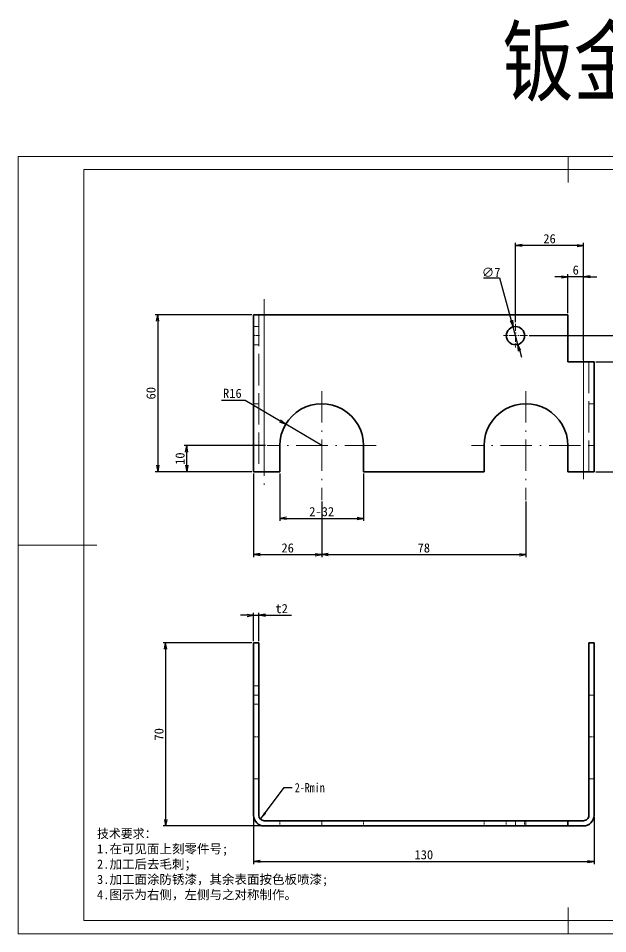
# Model space of a CAD drawing. Header units: millimetres. Extents: x -15766 to 80009, y -9701 to 15159.
# Drawn here: x -4789.9 to -4564.8, y 11134.1 to 11483.9 of the extents above; entities that cross this region are included whole.
import ezdxf

# ---------------------------------------------------------------- set-up
doc = ezdxf.new("R2010")
doc.units = ezdxf.units.MM
for name, pattern in [('CENTER-HOKUTO_1', [16, 13, -1, 1, -1]), ('DASHDOT', [18.5, 12, -3, 0.5, -3]), ('DASHED', [15, 12, -3]), ('HIDDEN-HOKUTO_1', [2, 1, -1])]:
    doc.linetypes.add(name, pattern=pattern)
doc.layers.get('DEFPOINTS').update_dxf_attribs({"lineweight": 18})
for name, color, linetype, lineweight in [('AM_7', 2, 'CENTER-HOKUTO_1', 18), ('AM_HID', 1, 'HIDDEN-HOKUTO_1', 18), ('AM_VIS', 7, 'Continuous', 18), ('CDRAFT0', 7, 'Continuous', 18), ('DIM', 253, 'Continuous', 20), ('title_frame', 7, 'Continuous', 18), ('word_dim', 9, 'Continuous', 18), ('粗实线层_1', 7, 'Continuous', 15)]:
    doc.layers.add(name, color=color, linetype=linetype, lineweight=lineweight)
doc.styles.add('DIM', font='', dxfattribs={"width": 0.8})
doc.styles.get('DIM').set_extended_font_data('NSimSun')
doc.dimstyles.new('1-1', dxfattribs={"dimtxt": 3.5, "dimasz": 3, "dimexe": 1, "dimexo": 0, "dimgap": 1, "dimtad": 1, "dimdsep": 46, "dimtxsty": 'DIM', "dimblk": '_CAXARROW', "dimcen": 0, "dimdle": 6, "dimclrd": 256, "dimclre": 256, "dimclrt": 3, "dimazin": 2, "dimtfac": 0.707107, "dimtmove": 0, "dimatfit": 3, "dimfxl": 0, "dimfrac": 2, "dimtolj": 1, "dimarcsym": 0})
doc.dimstyles.new('1-1$0', dxfattribs={"dimtxt": 3.5, "dimasz": 2.5, "dimexe": 1, "dimexo": 0.625, "dimgap": 0.8, "dimtad": 1, "dimdsep": 46, "dimtxsty": 'DIM', "dimblk": 'OPEN', "dimcen": 0, "dimdle": 5, "dimclrd": 256, "dimclre": 256, "dimclrt": 3, "dimazin": 3, "dimtfac": 0.5, "dimtmove": 0, "dimatfit": 3, "dimldrblk": 'OPEN', "dimfxl": 0, "dimtolj": 1, "dimarcsym": 0})
doc.dimstyles.new('1-1$3', dxfattribs={"dimtxt": 3.5, "dimasz": 2.5, "dimexe": 1, "dimexo": 0.625, "dimgap": 0.3, "dimtad": 1, "dimtih": 1, "dimtoh": 1, "dimdsep": 46, "dimtxsty": 'DIM', "dimblk": 'OPEN', "dimcen": 0, "dimdle": 5, "dimclrd": 256, "dimclre": 256, "dimclrt": 3, "dimazin": 3, "dimtfac": 0.5, "dimtmove": 0, "dimatfit": 3, "dimldrblk": 'OPEN', "dimfxl": 0, "dimtolj": 1, "dimarcsym": 0})
doc.dimstyles.new('1-1$4', dxfattribs={"dimtxt": 3.5, "dimasz": 2.5, "dimexe": 1, "dimexo": 0.625, "dimgap": 0.8, "dimtad": 1, "dimtih": 1, "dimtoh": 1, "dimzin": 12, "dimdsep": 46, "dimtxsty": 'DIM', "dimblk": 'OPEN', "dimcen": 0, "dimdle": 5, "dimclrd": 256, "dimclre": 256, "dimclrt": 3, "dimazin": 3, "dimtfac": 0.5, "dimtmove": 0, "dimatfit": 3, "dimldrblk": 'OPEN', "dimfxl": 0, "dimtolj": 1, "dimarcsym": 0})

# ---------------------------------------------------------------- blocks, each defined once
blk = doc.blocks.new('*X36')
at = {"layer": 'CDRAFT0'}
for p, q in [((420, 297), (0, 297)), ((0, 297), (0, 0)), ((420, 0), (420, 297)), ((0, 0), (420, 0))]:
    blk.add_line(p, q, dxfattribs=at)
at = {"layer": '粗实线层_1'}
for p, q in [((210, 297), (210, 287)), ((415, 292), (25, 292)), ((25, 292), (25, 5)), ((415, 5), (415, 292)), ((0, 148.5), (30, 148.5)), ((420, 148.5), (410, 148.5)), ((210, 0), (210, 10)), ((25, 5), (415, 5))]:
    blk.add_line(p, q, dxfattribs=at)
blk = doc.blocks.new('_OPEN')
at = {"color": 0, "linetype": 'ByBlock', "lineweight": -2}
for p, q in [((-1, 0.166667), (0, 0)), ((-1, -0.166667), (0, 0)), ((0, 0), (-1, 0))]:
    blk.add_line(p, q, dxfattribs=at)
blk = doc.blocks.new('*D417')
at = {"layer": 'DEFPOINTS', "color": 0, "transparency": 16777216}
for p in [(-4700.02, 11370.62), (-4736.65, 11310.62), (-4700.02, 11310.62)]:
    blk.add_point(p, dxfattribs=at)
at = {"layer": 'word_dim', "linetype": 'Continuous', "lineweight": -2, "transparency": 16777216}
for p, q in [((-4700.65, 11370.62), (-4737.65, 11370.62)), ((-4736.65, 11368.12), (-4736.65, 11313.12)), ((-4700.65, 11310.62), (-4737.65, 11310.62))]:
    blk.add_line(p, q, dxfattribs=at)
at = {"layer": 'word_dim', "lineweight": -2, "transparency": 16777216, "xscale": 2.5, "yscale": 2.5, "zscale": 2.5}
for p, rotation in [((-4736.65, 11370.62), 90), ((-4736.65, 11310.62), 270)]:
    blk.add_blockref('_OPEN', p, dxfattribs=dict(at, rotation=rotation))
at = {"layer": 'word_dim', "color": 3, "transparency": 16777216, "insert": (-4739.2, 11340.62), "char_height": 3.5, "attachment_point": 5, "rotation": 90}
blk.add_mtext('\\A1;60', dxfattribs=at)
blk = doc.blocks.new('*D418')
at = {"layer": 'DEFPOINTS', "color": 0, "transparency": 16777216}
for p in [(-4580.02, 11385.11), (-4580.02, 11370.62), (-4574.02, 11352.62)]:
    blk.add_point(p, dxfattribs=at)
at = {"layer": 'word_dim', "linetype": 'Continuous', "lineweight": -2, "transparency": 16777216}
for p, q in [((-4582.52, 11385.11), (-4585.02, 11385.11)), ((-4580.02, 11371.24), (-4580.02, 11386.11)), ((-4574.02, 11385.11), (-4580.02, 11385.11)), ((-4574.02, 11353.24), (-4574.02, 11386.11)), ((-4571.52, 11385.11), (-4569.02, 11385.11))]:
    blk.add_line(p, q, dxfattribs=at)
at = {"layer": 'word_dim', "lineweight": -2, "transparency": 16777216, "xscale": 2.5, "yscale": 2.5, "zscale": 2.5}
blk.add_blockref('_OPEN', (-4580.02, 11385.11), dxfattribs=at)
at = {"layer": 'word_dim', "lineweight": -2, "transparency": 16777216, "xscale": 2.5, "yscale": 2.5, "zscale": 2.5, "rotation": 180}
blk.add_blockref('_OPEN', (-4574.02, 11385.11), dxfattribs=at)
at = {"layer": 'word_dim', "color": 3, "transparency": 16777216, "insert": (-4577.02, 11387.66), "char_height": 3.5, "attachment_point": 5}
blk.add_mtext('\\A1;6', dxfattribs=at)
blk = doc.blocks.new('*D419')
at = {"layer": 'DEFPOINTS', "color": 0, "transparency": 16777216}
for p in [(-4600.02, 11397.09), (-4600.02, 11367.17), (-4574.02, 11352.62)]:
    blk.add_point(p, dxfattribs=at)
at = {"layer": 'word_dim', "linetype": 'Continuous', "lineweight": -2, "transparency": 16777216}
for p, q in [((-4600.02, 11367.79), (-4600.02, 11398.09)), ((-4576.52, 11397.09), (-4597.52, 11397.09)), ((-4574.02, 11353.24), (-4574.02, 11398.09))]:
    blk.add_line(p, q, dxfattribs=at)
at = {"layer": 'word_dim', "lineweight": -2, "transparency": 16777216, "xscale": 2.5, "yscale": 2.5, "zscale": 2.5, "rotation": 180}
blk.add_blockref('_OPEN', (-4600.02, 11397.09), dxfattribs=at)
at = {"layer": 'word_dim', "lineweight": -2, "transparency": 16777216, "xscale": 2.5, "yscale": 2.5, "zscale": 2.5}
blk.add_blockref('_OPEN', (-4574.02, 11397.09), dxfattribs=at)
at = {"layer": 'word_dim', "color": 3, "transparency": 16777216, "insert": (-4587.02, 11399.64), "char_height": 3.5, "attachment_point": 5}
blk.add_mtext('\\A1;26', dxfattribs=at)
blk = doc.blocks.new('*D420')
at = {"layer": 'DEFPOINTS', "color": 0, "transparency": 16777216}
for p in [(-4725.55, 11320.62), (-4694.82, 11320.62), (-4700.02, 11310.62)]:
    blk.add_point(p, dxfattribs=at)
at = {"layer": 'word_dim', "linetype": 'Continuous', "lineweight": -2, "transparency": 16777216}
for p, q in [((-4695.45, 11320.62), (-4726.55, 11320.62)), ((-4725.55, 11313.12), (-4725.55, 11318.12)), ((-4700.65, 11310.62), (-4726.55, 11310.62))]:
    blk.add_line(p, q, dxfattribs=at)
at = {"layer": 'word_dim', "lineweight": -2, "transparency": 16777216, "xscale": 2.5, "yscale": 2.5, "zscale": 2.5}
for p, rotation in [((-4725.55, 11320.62), 90), ((-4725.55, 11310.62), 270)]:
    blk.add_blockref('_OPEN', p, dxfattribs=dict(at, rotation=rotation))
at = {"layer": 'word_dim', "color": 3, "transparency": 16777216, "insert": (-4728.1, 11315.62), "char_height": 3.5, "attachment_point": 5, "rotation": 90}
blk.add_mtext('\\A1;10', dxfattribs=at)
blk = doc.blocks.new('*D421')
at = {"layer": 'DEFPOINTS', "color": 0, "transparency": 16777216}
for p in [(-4700.02, 11310.62), (-4674.02, 11299.82), (-4674.02, 11278.94)]:
    blk.add_point(p, dxfattribs=at)
at = {"layer": 'word_dim', "linetype": 'Continuous', "lineweight": -2, "transparency": 16777216}
for p, q in [((-4700.02, 11309.99), (-4700.02, 11277.94)), ((-4674.02, 11299.19), (-4674.02, 11277.94)), ((-4697.52, 11278.94), (-4676.52, 11278.94))]:
    blk.add_line(p, q, dxfattribs=at)
at = {"layer": 'word_dim', "lineweight": -2, "transparency": 16777216, "xscale": 2.5, "yscale": 2.5, "zscale": 2.5, "rotation": 180}
blk.add_blockref('_OPEN', (-4700.02, 11278.94), dxfattribs=at)
at = {"layer": 'word_dim', "lineweight": -2, "transparency": 16777216, "xscale": 2.5, "yscale": 2.5, "zscale": 2.5}
blk.add_blockref('_OPEN', (-4674.02, 11278.94), dxfattribs=at)
at = {"layer": 'word_dim', "color": 3, "transparency": 16777216, "insert": (-4687.02, 11281.49), "char_height": 3.5, "attachment_point": 5}
blk.add_mtext('\\A1;26', dxfattribs=at)
blk = doc.blocks.new('*D422')
at = {"layer": 'DEFPOINTS', "color": 0, "transparency": 16777216}
for p in [(-4674.02, 11299.82), (-4596.02, 11299.82), (-4596.02, 11278.94)]:
    blk.add_point(p, dxfattribs=at)
at = {"layer": 'word_dim', "linetype": 'Continuous', "lineweight": -2, "transparency": 16777216}
for p, q in [((-4674.02, 11299.19), (-4674.02, 11277.94)), ((-4596.02, 11299.19), (-4596.02, 11277.94)), ((-4671.52, 11278.94), (-4598.52, 11278.94))]:
    blk.add_line(p, q, dxfattribs=at)
at = {"layer": 'word_dim', "lineweight": -2, "transparency": 16777216, "xscale": 2.5, "yscale": 2.5, "zscale": 2.5, "rotation": 180}
blk.add_blockref('_OPEN', (-4674.02, 11278.94), dxfattribs=at)
at = {"layer": 'word_dim', "lineweight": -2, "transparency": 16777216, "xscale": 2.5, "yscale": 2.5, "zscale": 2.5}
blk.add_blockref('_OPEN', (-4596.02, 11278.94), dxfattribs=at)
at = {"layer": 'word_dim', "color": 3, "transparency": 16777216, "insert": (-4635.02, 11281.49), "char_height": 3.5, "attachment_point": 5}
blk.add_mtext('\\A1;78', dxfattribs=at)
blk = doc.blocks.new('*D423')
at = {"layer": 'DEFPOINTS', "color": 0, "transparency": 16777216}
for p in [(-4690.02, 11310.62), (-4658.02, 11310.62), (-4658.02, 11292.81)]:
    blk.add_point(p, dxfattribs=at)
at = {"layer": 'word_dim', "linetype": 'Continuous', "lineweight": -2, "transparency": 16777216}
for p, q in [((-4690.02, 11309.99), (-4690.02, 11291.81)), ((-4658.02, 11309.99), (-4658.02, 11291.81)), ((-4687.52, 11292.81), (-4660.52, 11292.81))]:
    blk.add_line(p, q, dxfattribs=at)
at = {"layer": 'word_dim', "lineweight": -2, "transparency": 16777216, "xscale": 2.5, "yscale": 2.5, "zscale": 2.5, "rotation": 180}
blk.add_blockref('_OPEN', (-4690.02, 11292.81), dxfattribs=at)
at = {"layer": 'word_dim', "lineweight": -2, "transparency": 16777216, "xscale": 2.5, "yscale": 2.5, "zscale": 2.5}
blk.add_blockref('_OPEN', (-4658.02, 11292.81), dxfattribs=at)
at = {"layer": 'word_dim', "color": 3, "transparency": 16777216, "insert": (-4674.02, 11295.36), "char_height": 3.5, "attachment_point": 5}
blk.add_mtext('\\A1;2-32', dxfattribs=at)
blk = doc.blocks.new('*D424')
at = {"layer": 'DEFPOINTS', "color": 0, "transparency": 16777216}
for p in [(-4570.02, 11352.62), (-4552.15, 11352.62), (-4570.02, 11310.62)]:
    blk.add_point(p, dxfattribs=at)
at = {"layer": 'word_dim', "linetype": 'Continuous', "lineweight": -2, "transparency": 16777216}
for p, q in [((-4569.4, 11352.62), (-4551.15, 11352.62)), ((-4552.15, 11313.12), (-4552.15, 11350.12)), ((-4569.4, 11310.62), (-4551.15, 11310.62))]:
    blk.add_line(p, q, dxfattribs=at)
at = {"layer": 'word_dim', "lineweight": -2, "transparency": 16777216, "xscale": 2.5, "yscale": 2.5, "zscale": 2.5}
for p, rotation in [((-4552.15, 11352.62), 90), ((-4552.15, 11310.62), 270)]:
    blk.add_blockref('_OPEN', p, dxfattribs=dict(at, rotation=rotation))
at = {"layer": 'word_dim', "color": 3, "transparency": 16777216, "insert": (-4554.7, 11331.62), "char_height": 3.5, "attachment_point": 5, "rotation": 90}
blk.add_mtext('\\A1;42', dxfattribs=at)
blk = doc.blocks.new('*D425')
at = {"layer": 'DEFPOINTS', "color": 0, "transparency": 16777216}
for p in [(-4595.47, 11362.62), (-4542.63, 11362.62), (-4570.02, 11310.62)]:
    blk.add_point(p, dxfattribs=at)
at = {"layer": 'word_dim', "linetype": 'Continuous', "lineweight": -2, "transparency": 16777216}
for p, q in [((-4594.85, 11362.62), (-4541.63, 11362.62)), ((-4542.63, 11313.12), (-4542.63, 11360.12)), ((-4569.4, 11310.62), (-4541.63, 11310.62))]:
    blk.add_line(p, q, dxfattribs=at)
at = {"layer": 'word_dim', "lineweight": -2, "transparency": 16777216, "xscale": 2.5, "yscale": 2.5, "zscale": 2.5}
for p, rotation in [((-4542.63, 11362.62), 90), ((-4542.63, 11310.62), 270)]:
    blk.add_blockref('_OPEN', p, dxfattribs=dict(at, rotation=rotation))
at = {"layer": 'word_dim', "color": 3, "transparency": 16777216, "insert": (-4545.18, 11336.62), "char_height": 3.5, "attachment_point": 5, "rotation": 90}
blk.add_mtext('\\A1;52', dxfattribs=at)
blk = doc.blocks.new('*D426')
at = {"layer": 'DEFPOINTS', "color": 0, "transparency": 16777216}
for p in [(-4600.95, 11365.99), (-4599.1, 11359.24)]:
    blk.add_point(p, dxfattribs=at)
at = {"layer": 'word_dim', "linetype": 'Continuous', "lineweight": -2, "transparency": 16777216}
for p, q in [((-4612.25, 11384.76), (-4606.12, 11384.76)), ((-4606.12, 11384.76), (-4601.62, 11368.4)), ((-4599.1, 11359.24), (-4600.95, 11365.99)), ((-4598.43, 11356.83), (-4597.77, 11354.42))]:
    blk.add_line(p, q, dxfattribs=at)
at = {"layer": 'word_dim', "lineweight": -2, "transparency": 16777216, "xscale": 2.5, "yscale": 2.5, "zscale": 2.5}
for p, rotation in [((-4600.95, 11365.99), 285.3825335292259), ((-4599.1, 11359.24), 105.3825335292258)]:
    blk.add_blockref('_OPEN', p, dxfattribs=dict(at, rotation=rotation))
at = {"layer": 'word_dim', "color": 3, "transparency": 16777216, "insert": (-4609.33, 11386.81), "char_height": 3.5, "attachment_point": 5}
blk.add_mtext('\\A1;∅7', dxfattribs=at)
blk = doc.blocks.new('*D427')
at = {"layer": 'DEFPOINTS', "color": 0, "transparency": 16777216}
for p in [(-4687.78, 11328.79), (-4674.02, 11320.62)]:
    blk.add_point(p, dxfattribs=at)
at = {"layer": 'word_dim', "linetype": 'Continuous', "lineweight": -2, "transparency": 16777216}
for p, q in [((-4712.23, 11338), (-4703.26, 11338)), ((-4703.26, 11338), (-4689.92, 11330.07)), ((-4674.02, 11320.62), (-4687.78, 11328.79))]:
    blk.add_line(p, q, dxfattribs=at)
at = {"layer": 'word_dim', "lineweight": -2, "transparency": 16777216, "xscale": 2.5, "yscale": 2.5, "zscale": 2.5, "rotation": 329.2591324400682}
blk.add_blockref('_OPEN', (-4687.78, 11328.79), dxfattribs=at)
at = {"layer": 'word_dim', "color": 3, "transparency": 16777216, "insert": (-4708.14, 11340.55), "char_height": 3.5, "attachment_point": 5}
blk.add_mtext('\\A1;R16', dxfattribs=at)
blk = doc.blocks.new('*D428')
at = {"layer": 'DEFPOINTS', "color": 0, "transparency": 16777216}
for p in [(-4700.02, 11245.29), (-4733.61, 11175.29), (-4696.02, 11175.29)]:
    blk.add_point(p, dxfattribs=at)
at = {"layer": 'word_dim', "linetype": 'Continuous', "lineweight": -2, "transparency": 16777216}
for p, q in [((-4700.65, 11245.29), (-4734.61, 11245.29)), ((-4733.61, 11242.79), (-4733.61, 11177.79)), ((-4696.65, 11175.29), (-4734.61, 11175.29))]:
    blk.add_line(p, q, dxfattribs=at)
at = {"layer": 'word_dim', "lineweight": -2, "transparency": 16777216, "xscale": 2.5, "yscale": 2.5, "zscale": 2.5}
for p, rotation in [((-4733.61, 11245.29), 90), ((-4733.61, 11175.29), 270)]:
    blk.add_blockref('_OPEN', p, dxfattribs=dict(at, rotation=rotation))
at = {"layer": 'word_dim', "color": 3, "transparency": 16777216, "insert": (-4736.16, 11210.29), "char_height": 3.5, "attachment_point": 5, "rotation": 90}
blk.add_mtext('\\A1;70', dxfattribs=at)
blk = doc.blocks.new('*D429')
at = {"layer": 'DEFPOINTS', "color": 0, "transparency": 16777216}
for p in [(-4700.02, 11179.29), (-4570.02, 11179.29), (-4570.02, 11161.71)]:
    blk.add_point(p, dxfattribs=at)
at = {"layer": 'word_dim', "linetype": 'Continuous', "lineweight": -2, "transparency": 16777216}
for p, q in [((-4700.02, 11178.66), (-4700.02, 11160.71)), ((-4570.02, 11178.66), (-4570.02, 11160.71)), ((-4697.52, 11161.71), (-4572.52, 11161.71))]:
    blk.add_line(p, q, dxfattribs=at)
at = {"layer": 'word_dim', "lineweight": -2, "transparency": 16777216, "xscale": 2.5, "yscale": 2.5, "zscale": 2.5, "rotation": 180}
blk.add_blockref('_OPEN', (-4700.02, 11161.71), dxfattribs=at)
at = {"layer": 'word_dim', "lineweight": -2, "transparency": 16777216, "xscale": 2.5, "yscale": 2.5, "zscale": 2.5}
blk.add_blockref('_OPEN', (-4570.02, 11161.71), dxfattribs=at)
at = {"layer": 'word_dim', "color": 3, "transparency": 16777216, "insert": (-4635.02, 11164.26), "char_height": 3.5, "attachment_point": 5}
blk.add_mtext('\\A1;130', dxfattribs=at)
blk = doc.blocks.new('*D430')
at = {"layer": 'DEFPOINTS', "color": 0, "transparency": 16777216}
for p in [(-4698.02, 11255.76), (-4700.02, 11245.29), (-4698.02, 11245.29)]:
    blk.add_point(p, dxfattribs=at)
at = {"layer": 'word_dim', "linetype": 'Continuous', "lineweight": -2, "transparency": 16777216}
for p, q in [((-4702.52, 11255.76), (-4705.02, 11255.76)), ((-4700.02, 11245.91), (-4700.02, 11256.76)), ((-4700.02, 11255.76), (-4698.02, 11255.76)), ((-4698.02, 11245.91), (-4698.02, 11256.76)), ((-4695.52, 11255.76), (-4685.59, 11255.76))]:
    blk.add_line(p, q, dxfattribs=at)
at = {"layer": 'word_dim', "lineweight": -2, "transparency": 16777216, "xscale": 2.5, "yscale": 2.5, "zscale": 2.5}
blk.add_blockref('_OPEN', (-4700.02, 11255.76), dxfattribs=at)
at = {"layer": 'word_dim', "lineweight": -2, "transparency": 16777216, "xscale": 2.5, "yscale": 2.5, "zscale": 2.5, "rotation": 180}
blk.add_blockref('_OPEN', (-4698.02, 11255.76), dxfattribs=at)
at = {"layer": 'word_dim', "color": 3, "transparency": 16777216, "insert": (-4689.31, 11258.31), "char_height": 3.5, "attachment_point": 5}
blk.add_mtext('\\A1;t2', dxfattribs=at)
blk = doc.blocks.new('_CAXARROW')
blk.add_hatch(color=0).paths.add_polyline_path([(0, 0), (-1, 0.125), (-1, -0.125)], flags=0)

msp = doc.modelspace()

# ---------------------------------------------------------------- linework, layer by layer
at = {"color": 7, "lineweight": 13}
for p, q in [((-4696.02352, 11370.61637), (-4696.02352, 11310.61637)), ((-4574.02352, 11352.61637), (-4574.02352, 11310.61637))]:
    msp.add_line(p, q, dxfattribs=at)
at = {"layer": 'AM_7', "linetype": 'DASHDOT', "lineweight": 13}
for p, q in [((-4696.02352, 11376.61637), (-4696.02352, 11304.61576)), ((-4574.02352, 11356.81645), (-4574.02352, 11306.41581)), ((-4674.02352, 11341.41642), (-4674.02352, 11299.81633)), ((-4596.02352, 11341.41642), (-4596.02352, 11299.81633)), ((-4653.22371, 11320.61637), (-4694.82332, 11320.61637)), ((-4575.22371, 11320.61637), (-4616.82332, 11320.61637))]:
    msp.add_line(p, q, dxfattribs=at)
at = {"layer": 'AM_7', "linetype": 'DASHDOT', "lineweight": 13, "ltscale": 0.227502}
msp.add_line((-4600.02352, 11367.16642), (-4600.02352, 11358.06633), dxfattribs=at)
at = {"layer": 'AM_7', "linetype": 'DASHDOT', "lineweight": 13, "ltscale": 0.06001}
for p, q in [((-4700.22371, 11362.61637), (-4697.82332, 11362.61637)), ((-4700.22371, 11225.2852), (-4697.82332, 11225.2852)), ((-4674.02352, 11177.48515), (-4674.02352, 11175.08476))]:
    msp.add_line(p, q, dxfattribs=at)
at = {"layer": 'AM_7', "linetype": 'DASHDOT', "lineweight": 13, "ltscale": 0.22749}
msp.add_line((-4595.47371, 11362.61637), (-4604.57332, 11362.61637), dxfattribs=at)
at = {"layer": 'AM_7', "linetype": 'DASHDOT', "lineweight": 13, "ltscale": 0.060022}
for p, q in [((-4697.82332, 11320.61637), (-4700.2242, 11320.61637)), ((-4569.82332, 11320.61637), (-4572.2242, 11320.61637)), ((-4697.82332, 11209.2852), (-4700.2242, 11209.2852)), ((-4569.82332, 11209.2852), (-4572.2242, 11209.2852))]:
    msp.add_line(p, q, dxfattribs=at)
at = {"layer": 'AM_7', "linetype": 'DASHDOT', "lineweight": 13, "ltscale": 0.059998}
for p, q in [((-4600.02352, 11175.08525), (-4600.02352, 11177.48515)), ((-4596.02352, 11175.08525), (-4596.02352, 11177.48515))]:
    msp.add_line(p, q, dxfattribs=at)
at = {"layer": 'AM_HID', "linetype": 'DASHED', "lineweight": 13}
for p, q in [((-4698.02352, 11370.61637), (-4698.02352, 11310.61637)), ((-4696.02352, 11370.61637), (-4696.02352, 11310.61637)), ((-4574.02352, 11352.61637), (-4574.02352, 11310.61637)), ((-4572.02352, 11352.61637), (-4572.02352, 11310.61637))]:
    msp.add_line(p, q, dxfattribs=at)
at = {"layer": 'AM_HID', "linetype": 'DASHED', "lineweight": 13, "ltscale": 0.05}
for p, q in [((-4700.02352, 11366.11637), (-4698.02352, 11366.11637)), ((-4700.02352, 11359.11637), (-4698.02352, 11359.11637)), ((-4698.02352, 11336.61637), (-4700.02352, 11336.61637)), ((-4570.02352, 11336.61637), (-4572.02352, 11336.61637)), ((-4698.02352, 11320.61637), (-4700.02352, 11320.61637)), ((-4698.02352, 11320.61637), (-4700.02352, 11320.61637)), ((-4570.02352, 11320.61637), (-4572.02352, 11320.61637)), ((-4570.02352, 11320.61637), (-4572.02352, 11320.61637)), ((-4700.02352, 11228.7852), (-4698.02352, 11228.7852)), ((-4698.02352, 11225.2852), (-4700.02352, 11225.2852)), ((-4570.02352, 11225.2852), (-4572.02352, 11225.2852)), ((-4700.02352, 11221.7852), (-4698.02352, 11221.7852)), ((-4698.02352, 11193.2852), (-4700.02352, 11193.2852)), ((-4570.02352, 11193.2852), (-4572.02352, 11193.2852)), ((-4690.02352, 11175.2852), (-4690.02352, 11177.2852)), ((-4658.02352, 11175.2852), (-4658.02352, 11177.2852)), ((-4612.02352, 11175.2852), (-4612.02352, 11177.2852)), ((-4603.52352, 11175.2852), (-4603.52352, 11177.2852)), ((-4596.52352, 11175.2852), (-4596.52352, 11177.2852))]:
    msp.add_line(p, q, dxfattribs=at)
at = {"layer": 'AM_VIS', "lineweight": 35, "ltscale": 0.1}
for p, q in [((-4696.02352, 11370.61637), (-4700.02352, 11370.61637)), ((-4574.02352, 11352.61637), (-4570.02352, 11352.61637)), ((-4700.02352, 11310.61637), (-4696.02352, 11310.61637)), ((-4574.02352, 11310.61637), (-4570.02352, 11310.61637))]:
    msp.add_line(p, q, dxfattribs=at)
at = {"layer": 'AM_VIS', "lineweight": 35}
for p, q in [((-4700.02352, 11370.61637), (-4700.02352, 11310.61637)), ((-4696.02352, 11370.61637), (-4580.02352, 11370.61637)), ((-4570.02352, 11352.61637), (-4570.02352, 11310.61637)), ((-4658.02352, 11310.61637), (-4612.02352, 11310.61637)), ((-4700.02352, 11179.2852), (-4700.02352, 11245.2852)), ((-4698.02352, 11179.2852), (-4698.02352, 11245.2852)), ((-4572.02352, 11245.2852), (-4572.02352, 11179.2852)), ((-4570.02352, 11245.2852), (-4570.02352, 11179.2852)), ((-4696.02352, 11177.2852), (-4580.02352, 11177.2852)), ((-4696.02352, 11175.2852), (-4580.02352, 11175.2852))]:
    msp.add_line(p, q, dxfattribs=at)
at = {"layer": 'AM_VIS', "lineweight": 35, "ltscale": 0.45}
msp.add_line((-4580.02352, 11352.61637), (-4580.02352, 11370.61637), dxfattribs=at)
at = {"layer": 'AM_VIS', "lineweight": 35, "ltscale": 0.15}
for p, q in [((-4574.02352, 11352.61637), (-4580.02352, 11352.61637)), ((-4696.02352, 11310.61637), (-4690.02352, 11310.61637)), ((-4580.02352, 11310.61637), (-4574.02352, 11310.61637)), ((-4580.02352, 11177.2852), (-4574.02352, 11177.2852)), ((-4574.02352, 11175.2852), (-4580.02352, 11175.2852))]:
    msp.add_line(p, q, dxfattribs=at)
at = {"layer": 'AM_VIS', "lineweight": 35, "ltscale": 0.25}
for p, q in [((-4690.02352, 11310.61637), (-4690.02352, 11320.61637)), ((-4658.02352, 11320.61637), (-4658.02352, 11310.61637)), ((-4612.02352, 11320.61637), (-4612.02352, 11310.61637)), ((-4580.02352, 11310.61637), (-4580.02352, 11320.61637))]:
    msp.add_line(p, q, dxfattribs=at)
at = {"layer": 'AM_VIS', "lineweight": 35, "ltscale": 0.05}
for p, q in [((-4698.02352, 11245.2852), (-4700.02352, 11245.2852)), ((-4570.02352, 11245.2852), (-4572.02352, 11245.2852)), ((-4580.02352, 11175.2852), (-4580.02352, 11177.2852))]:
    msp.add_line(p, q, dxfattribs=at)
at = {"layer": 'AM_VIS', "lineweight": 35}
msp.add_circle((-4600.02352, 11362.61637), 3.5, dxfattribs=at)
for centre, radius, start, end in [((-4674.02352, 11320.61637), 16, 0, 180.000005), ((-4596.02352, 11320.61637), 16, 0, 180.000005), ((-4696.02352, 11179.2852), 4, 180.000005, 269.999997), ((-4696.02352, 11179.2852), 2, 180.000005, 269.999997), ((-4574.02352, 11179.2852), 2, 269.999997, 0), ((-4574.02352, 11179.2852), 4, 269.999997, 0)]:
    msp.add_arc(centre, radius, start, end, dxfattribs=at)

# ---------------------------------------------------------------- block references
at = {"layer": 'title_frame'}
msp.add_blockref('*X36', (-4789.86573, 11134.10436), dxfattribs=at)

# ---------------------------------------------------------------- texts
at = {"layer": 'DIM', "insert": (-4605.07889, 11479.9262), "char_height": 25, "width": 104.980501, "attachment_point": 1, "style": 'DIM'}
msp.add_mtext('{\\C3;钣金}', dxfattribs=at)
at = {"layer": 'word_dim', "color": 3, "insert": (-4684.29511, 11191.67435), "char_height": 3.5, "attachment_point": 1, "style": 'DIM'}
msp.add_mtext('\\A1;2-Rmin', dxfattribs=at)
at = {"layer": 'word_dim', "linetype": 'Continuous', "ltscale": 4, "insert": (-4759.83135, 11174.10988), "char_height": 3.5, "width": 139.6035818, "attachment_point": 1}
msp.add_mtext('{\\C3;技术要求：\\P\\fNSimSun|b0|i0|c134|p49;1\\fSimSun|b0|i0|c134|p49;.在可见面上刻零件号;\\P2.加工后去毛刺；\\P3.加工面涂防锈漆，其余表面按色板喷漆;\\P\\fNSimSun|b0|i0|c134|p49;4\\fSimSun|b0|i0|c134|p49;.图示为右侧，左侧与之对称制作。\\P         }', dxfattribs=at)

# ---------------------------------------------------------------- dimensions: what is measured, and where the dimension line sits
at = {"layer": 'word_dim', "color": 3}
for base, p1, p2, override, picture, middle in [((-4600.02352, 11397.0906), (-4574.02352, 11352.61637), (-4600.02352, 11367.16642), {"dimtxsty": 'Standard'}, '*D419', (-4587.02352, 11399.6406)), ((-4580.02352, 11385.11149), (-4574.02352, 11352.61637), (-4580.02352, 11370.61637), {"dimtxsty": 'Standard'}, '*D418', (-4577.02352, 11387.66149)), ((-4674.02352, 11278.9413), (-4700.02352, 11310.61637), (-4674.02352, 11299.81633), {"dimtxsty": 'Standard'}, '*D421', (-4687.02352, 11281.4913)), ((-4596.02352, 11278.9413), (-4674.02352, 11299.81633), (-4596.02352, 11299.81633), {"dimtxsty": 'Standard'}, '*D422', (-4635.02352, 11281.4913)), ((-4698.02352, 11255.75654), (-4700.02352, 11245.2852), (-4698.02352, 11245.2852), {"dimpost": 't<>', "dimtxsty": 'Standard'}, '*D430', (-4689.30685, 11258.30654)), ((-4570.02352, 11161.71184), (-4700.02352, 11179.2852), (-4570.02352, 11179.2852), {"dimtxsty": 'Standard'}, '*D429', (-4635.02352, 11164.26184))]:
    dim = msp.add_linear_dim(base=base, p1=p1, p2=p2, dimstyle='1-1$0', override=override, dxfattribs=at)
    dim.commit()
    dim.dimension.update_dxf_attribs({"geometry": picture, "text_midpoint": middle})
dim = msp.add_diameter_dim_2p(p1=(-4599.0951, 11359.24176), p2=(-4600.95194, 11365.99099), dimstyle='1-1$3', override={"dimtxsty": 'Standard'}, dxfattribs=at)
dim.commit()
dim.dimension.update_dxf_attribs({"geometry": '*D426', "text_midpoint": (-4609.33293, 11384.76231), "dimtype": 163})
for base, p1, p2, picture, middle in [((-4736.65086, 11310.61637), (-4700.02352, 11370.61637), (-4700.02352, 11310.61637), '*D417', (-4739.20086, 11340.61637)), ((-4542.6284, 11362.61637), (-4570.02352, 11310.61637), (-4595.47371, 11362.61637), '*D425', (-4545.1784, 11336.61637)), ((-4552.14553, 11352.61637), (-4570.02352, 11310.61637), (-4570.02352, 11352.61637), '*D424', (-4554.69553, 11331.61637)), ((-4725.55029, 11320.61637), (-4700.02352, 11310.61637), (-4694.82332, 11320.61637), '*D420', (-4728.10029, 11315.61637)), ((-4733.60669, 11175.2852), (-4700.02352, 11245.2852), (-4696.02352, 11175.2852), '*D428', (-4736.15669, 11210.2852))]:
    dim = msp.add_linear_dim(base=base, p1=p1, p2=p2, angle=90, dimstyle='1-1$0', override={"dimtxsty": 'Standard'}, dxfattribs=at)
    dim.commit()
    dim.dimension.update_dxf_attribs({"geometry": picture, "text_midpoint": middle})
dim = msp.add_radius_dim(center=(-4674.02352, 11320.61637), mpoint=(-4687.77532, 11328.79487), dimstyle='1-1$4', override={"dimtxsty": 'Standard'}, dxfattribs=at)
dim.commit()
dim.dimension.update_dxf_attribs({"geometry": '*D427', "text_midpoint": (-4708.14329, 11338.00392), "dimtype": 164})
dim = msp.add_linear_dim(base=(-4658.02352, 11292.80855), p1=(-4690.02352, 11310.61637), p2=(-4658.02352, 11310.61637), text='2-<>', dimstyle='1-1$0', override={"dimtxsty": 'Standard'}, dxfattribs=at)
dim.commit()
dim.dimension.update_dxf_attribs({"geometry": '*D423', "text_midpoint": (-4674.02352, 11295.35855)})

# ---------------------------------------------------------------- leaders
at = {"layer": 'word_dim', "annotation_type": 0, "has_hookline": 1, "hookline_direction": 0, "text_width": 11.68492}
msp.add_leader([(-4697.43773, 11177.87099), (-4688.29511, 11189.92435), (-4685.29511, 11189.92435)], dimstyle='1-1', override={"dimgap": 1, "dimtad": 0}, dxfattribs=at)

doc.saveas('drawing.dxf')
